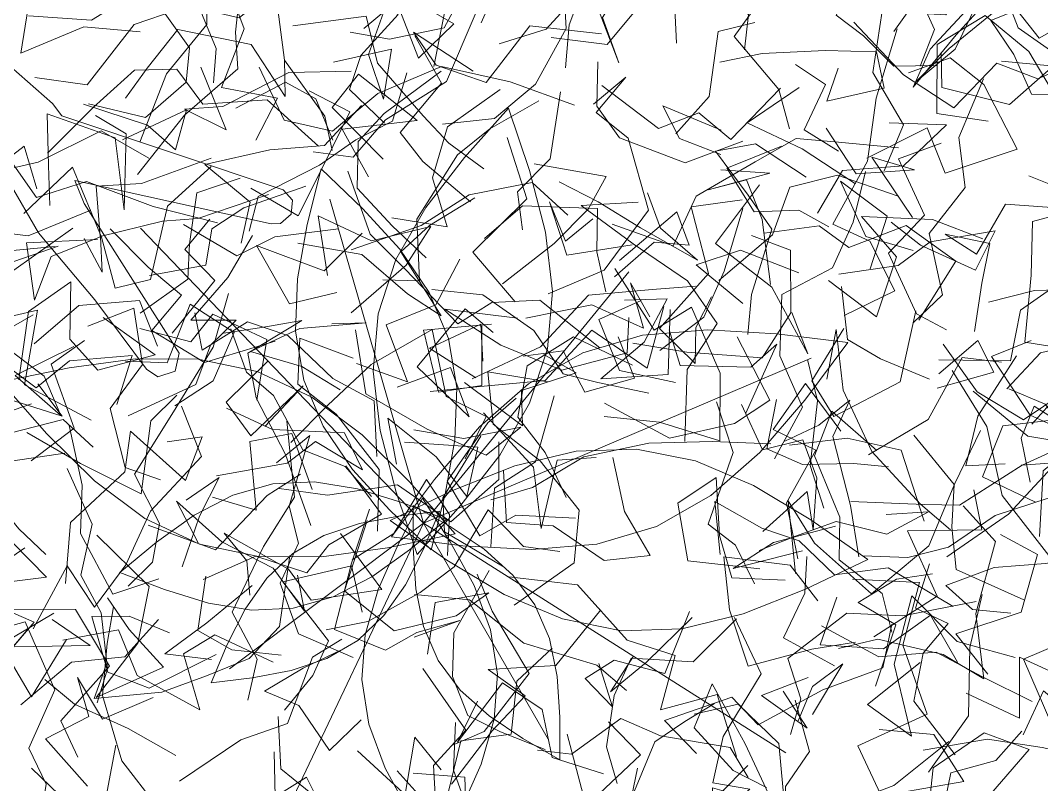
# Model space of a CAD drawing. Header units: metres. Extents: x 0 to 46.1, y -33.1 to 1.9.
# Drawn here: x 42.503 to 43.103, y -19.873 to -19.425 of the extents above; entities that cross this region are included whole.
import ezdxf

# ---------------------------------------------------------------- set-up
doc = ezdxf.new("R2010")
doc.units = ezdxf.units.M
doc.header["$LTSCALE"] = 0.02
for name, color, linetype, lineweight in [('AB_EXT_MASSIF', 8, 'Continuous', 9), ('BLOC_BRANCHES', 7, 'Continuous', 13), ('BLOC_FEUILLAGE', 7, 'Continuous', 13)]:
    doc.layers.add(name, color=color, linetype=linetype, lineweight=lineweight)
doc.layers.add('ARCHIBOOKS_ARBRE', color=7, linetype='Continuous')

# ---------------------------------------------------------------- blocks, each defined once
blk = doc.blocks.new('AB_ALPHA_11ed163862f4b453')
at = {"layer": 'BLOC_BRANCHES', "color": 8, "lineweight": 13, "true_color": 0x878787, "transparency": 33554585}
blk.add_lwpolyline([(0.3121, -0.2682), (0.3654, -0.457), (0.367, -0.4795), (0.5807, -0.7475), (0.5834, -0.7679), (0.5709, -0.7842), (0.5505, -0.7868), (0.5385, -0.7799), (0.3313, -0.5695), (0.3244, -0.6053), (0.3216, -0.8654), (0.3026, -0.8843), (0.2767, -0.8774), (0.2689, -0.8589), (0.2609, -0.7323), (0.2447, -0.6047), (0.2492, -0.5181)], dxfattribs=at)
at = {"layer": 'BLOC_FEUILLAGE', "color": 8, "lineweight": 13, "true_color": 0x878787, "transparency": 33554585}
for points in [[(0.6542, -0.2563), (0.553, -0.3044), (0.5953, -0.3706), (0.641, -0.4061), (0.6203, -0.4685), (0.6108, -0.5202), (0.5804, -0.5602)], [(0.5307, -0.439), (0.4654, -0.3876), (0.3666, -0.3698), (0.4123, -0.3193)], [(0.4058, -0.3297), (0.4801, -0.3857), (0.5739, -0.3876), (0.5785, -0.4978), (0.547, -0.5378), (0.4689, -0.5486), (0.4093, -0.4861)], [(0.668, -0.3218), (0.6431, -0.3693), (0.6548, -0.4264), (0.6184, -0.4831), (0.5296, -0.5117), (0.4417, -0.5744)], [(0.7525, -0.3441), (0.6923, -0.4), (0.5938, -0.4415), (0.5291, -0.4249), (0.4229, -0.4616), (0.3644, -0.411)], [(0.4402, -0.6011), (0.4035, -0.5296), (0.3006, -0.5176), (0.2055, -0.4827), (0.1552, -0.3973), (0.0694, -0.3687)], [(0.0929, -0.3864), (0.14, -0.421), (0.2232, -0.4924), (0.2964, -0.487), (0.2782, -0.5493)], [(0.4731, -0.7356), (0.4071, -0.6642), (0.3449, -0.5801), (0.2707, -0.5598), (0.2663, -0.4495), (0.2162, -0.3796), (0.3245, -0.3888)], [(0.5772, -0.3833), (0.5991, -0.4336), (0.6635, -0.5007), (0.7314, -0.4932), (0.6856, -0.5891), (0.6906, -0.6905), (0.6721, -0.7384)], [(0.2265, -0.4176), (0.2154, -0.4991), (0.1446, -0.5285), (0.2297, -0.6004), (0.3274, -0.6191)], [(0.7397, -0.4786), (0.6837, -0.417), (0.6613, -0.5183), (0.586, -0.5724), (0.6468, -0.6303), (0.5866, -0.6645)], [(0.4133, -0.6123), (0.5185, -0.5766), (0.6213, -0.5627), (0.6478, -0.5156), (0.7082, -0.4408)], [(0.9574, -0.7005), (1.0055, -0.6689), (0.9421, -0.6146), (1.0228, -0.5442), (1.0911, -0.4694), (1.0088, -0.4512), (0.9263, -0.4833)], [(0.4085, -0.5061), (0.4318, -0.553), (0.3686, -0.6451), (0.4152, -0.5493), (0.3505, -0.4652), (0.311, -0.5301), (0.2805, -0.5803)], [(0.4598, -0.5087), (0.5104, -0.4892), (0.5786, -0.4662), (0.6572, -0.5433), (0.6575, -0.6345), (0.6864, -0.5881)], [(0.3196, -0.514), (0.4123, -0.4943), (0.493, -0.4816), (0.5458, -0.5143), (0.5498, -0.5781), (0.6325, -0.6239), (0.6588, -0.7224)], [(0.4224, -0.5578), (0.5252, -0.5716), (0.4796, -0.6124), (0.4648, -0.5595), (0.4029, -0.4826)], [(0.2191, -0.5012), (0.1296, -0.5657), (0.1786, -0.6171), (0.2584, -0.6369)], [(0.8085, -0.6136), (0.8847, -0.6039), (0.9231, -0.68), (0.852, -0.6939), (0.87, -0.608), (0.8384, -0.5485), (0.8767, -0.4978)], [(0.7591, -0.6558), (0.6811, -0.6079), (0.5728, -0.597), (0.5234, -0.5692), (0.5579, -0.6282), (0.5769, -0.5306)], [(0.0731, -0.5441), (0.0671, -0.6178), (0.101, -0.6675), (0.1844, -0.6311), (0.2909, -0.6267)], [(0.5105, -0.6613), (0.4247, -0.6752), (0.3452, -0.752), (0.295, -0.7343), (0.3191, -0.6605), (0.339, -0.5512), (0.2422, -0.5695)], [(0.844, -0.8823), (0.8217, -0.8226), (0.812, -0.7685), (0.7979, -0.667), (0.8213, -0.6005), (0.7236, -0.5535)], [(0.8257, -0.5562), (0.8621, -0.624), (0.7834, -0.6446), (0.7424, -0.677), (0.7584, -0.7466)], [(0.7445, -0.6309), (0.8261, -0.6609), (0.7762, -0.7163), (0.7936, -0.6491), (0.8456, -0.6095), (0.8949, -0.5652)], [(0.6488, -0.5775), (0.6371, -0.6628), (0.6881, -0.7148), (0.7738, -0.7048), (0.8739, -0.7224), (0.9461, -0.796), (1.0068, -0.8764)], [(0.8645, -0.7162), (0.9368, -0.6419), (0.9403, -0.5746), (0.9993, -0.6604), (1.0586, -0.7354)], [(0.2544, -0.6352), (0.1753, -0.5933), (0.0804, -0.627), (0.1195, -0.6826)], [(0.5171, -0.6513), (0.411, -0.6267), (0.3528, -0.5936), (0.3176, -0.6586), (0.4066, -0.6898), (0.4524, -0.7147), (0.5584, -0.7416)], [(0.2964, -0.6481), (0.2915, -0.7042), (0.318, -0.6592), (0.2413, -0.644), (0.186, -0.6845), (0.222, -0.6073), (0.312, -0.66)], [(0.6814, -0.7264), (0.6934, -0.6617), (0.6693, -0.6169), (0.5873, -0.6094)], [(0.7888, -0.6072), (0.8317, -0.6475), (0.9083, -0.677), (0.9917, -0.6313), (1.1005, -0.6481), (1.1052, -0.7047), (1.1091, -0.7548)], [(0.6477, -0.7249), (0.6926, -0.7631), (0.7622, -0.7431), (0.868, -0.7448), (0.9572, -0.6853), (1.0173, -0.6443), (1.1222, -0.6179)], [(0.1974, -0.773), (0.1019, -0.7616), (0.1262, -0.8475), (0.1371, -0.7855), (0.1068, -0.7016), (0.1717, -0.6375)], [(1.1109, -0.785), (1.0951, -0.8595), (1.1113, -0.7909), (1.1786, -0.7602), (1.2393, -0.7109), (1.2886, -0.6418)], [(0.0139, -0.6517), (0.026, -0.7336), (0.0193, -0.7896), (0.0997, -0.8097)], [(0.4496, -0.9276), (0.3456, -0.8969), (0.3063, -0.8154), (0.3711, -0.7958), (0.3524, -0.7347), (0.3364, -0.6573)], [(0.7444, -0.7066), (0.6666, -0.7263), (0.596, -0.6876), (0.5044, -0.6539), (0.5301, -0.7363), (0.486, -0.7796)], [(0.6916, -0.6465), (0.7246, -0.7049), (0.6514, -0.7488), (0.5781, -0.7915), (0.5419, -0.7199)], [(1.0969, -0.8103), (1.015, -0.743), (0.9163, -0.7777), (0.8684, -0.7165), (0.8669, -0.6581), (0.9092, -0.7534)], [(0.6956, -0.7999), (0.7014, -0.72), (0.801, -0.7693), (0.7655, -0.6654), (0.7066, -0.6857), (0.7278, -0.7899)], [(0.8657, -0.6635), (0.8603, -0.743), (0.7703, -0.7709), (0.775, -0.8242), (0.8018, -0.9121)], [(1.3097, -0.6733), (1.2641, -0.708), (1.2334, -0.7937), (1.1816, -0.8817)], [(0.1599, -0.8775), (0.1062, -0.7809), (0.1817, -0.6994), (0.1163, -0.6753), (0.0384, -0.7116), (-0.0276, -0.7966)], [(0.5369, -0.6987), (0.4717, -0.682), (0.4218, -0.7391), (0.3917, -0.7814), (0.3057, -0.7847)], [(0.1233, -0.7903), (0.1276, -0.8494), (0.0667, -0.7755), (0.036, -0.7046), (0.1167, -0.6982), (0.1729, -0.7016)], [(0.1033, -0.7699), (0.1696, -0.6935), (0.2455, -0.6911), (0.1985, -0.7608), (0.2079, -0.8214), (0.2909, -0.848), (0.257, -0.7608)], [(0.8261, -0.7026), (0.7697, -0.7505), (0.7098, -0.7444), (0.6448, -0.7462), (0.5443, -0.7357), (0.5058, -0.7712)], [(0.4299, -0.7106), (0.4706, -0.7918), (0.5327, -0.799), (0.6176, -0.8397)], [(1.0968, -0.7078), (1.1425, -0.7462), (1.2145, -0.7976), (1.2665, -0.8268), (1.2936, -0.9042), (1.2603, -0.9445)], [(0.0938, -0.7292), (0.1182, -0.7939), (0.1808, -0.787), (0.262, -0.8309), (0.2039, -0.8787)], [(0.3007, -0.8394), (0.315, -0.7689), (0.2363, -0.7264), (0.1509, -0.7379)], [(0.4666, -0.725), (0.4115, -0.7425), (0.4238, -0.8046), (0.3289, -0.8353)], [(0.8696, -0.7278), (0.7656, -0.7343), (0.7114, -0.7483), (0.6726, -0.8048), (0.6859, -0.8796), (0.7021, -0.9455)], [(1.0883, -0.722), (1.0577, -0.7751), (0.9758, -0.8194), (0.8976, -0.8287), (0.8292, -0.7941)], [(0.3474, -0.7461), (0.4252, -0.7783), (0.4613, -0.7384), (0.5177, -0.7382), (0.611, -0.7612)], [(1.0255, -0.8231), (1.0646, -0.7733), (1.1095, -0.7402), (1.0327, -0.7601), (0.9628, -0.7407)], [(1.032, -0.7745), (1.0954, -0.828), (1.1568, -0.8088), (1.2315, -0.7471)], [(0.231, -0.759), (0.3021, -0.7738), (0.2676, -0.8499), (0.1928, -0.8784), (0.1638, -0.9629), (0.1977, -1.0063)], [(0.2156, -0.7741), (0.1554, -0.7766), (0.1323, -0.8738), (0.0538, -0.8796)], [(0.2089, -0.9017), (0.3175, -0.9174), (0.3666, -0.8807), (0.4184, -0.8701), (0.3624, -0.834), (0.4421, -0.8114), (0.5062, -0.7794)], [(0.8439, -1.1954), (0.8084, -1.0888), (0.7476, -1.053), (0.6884, -1.0519), (0.6672, -0.9422), (0.652, -0.8715), (0.6751, -0.7763)], [(0.3798, -0.9855), (0.4409, -0.9188), (0.3945, -0.8443), (0.3453, -0.8607), (0.2934, -0.8036)], [(0.6428, -0.8642), (0.5663, -0.8799), (0.5031, -0.7946), (0.497, -0.8931), (0.5643, -0.9167)], [(0.5658, -0.953), (0.6719, -0.9387), (0.7329, -0.9109), (0.6485, -0.8812), (0.6028, -0.8075), (0.5663, -0.8885)], [(0.9279, -0.7975), (0.833, -0.8016), (0.7737, -0.8521), (0.7528, -0.9242), (0.6916, -0.869)], [(0.1011, -0.8972), (0.007, -0.8537), (-0.0206, -0.8108), (-0.1274, -0.8383), (-0.1736, -0.9112)], [(0.2494, -0.8322), (0.2993, -0.8678), (0.3745, -0.8137), (0.4061, -0.8841), (0.3418, -0.9265), (0.2743, -0.9267)], [(-0.1198, -0.852), (-0.0464, -0.8806), (0.0477, -0.8279), (0.1258, -0.8543), (0.141, -0.9124)], [(0.0727, -1.1114), (0.1221, -1.1012), (0.1613, -1.0593), (0.1701, -0.9787), (0.2681, -0.933), (0.3684, -0.885), (0.4301, -0.8315)], [(0.4827, -1.1507), (0.5241, -1.0799), (0.4911, -1.0194), (0.4696, -0.9307), (0.4309, -0.8814), (0.3526, -0.8799), (0.3734, -0.8282)], [(0.556, -0.8251), (0.6254, -0.8902), (0.6507, -0.9749), (0.6744, -1.0289), (0.6759, -0.9179), (0.7319, -0.9085), (0.8098, -0.9108)], [(0.9661, -0.8426), (0.8838, -0.8378), (0.823, -0.8441), (0.7217, -0.8906), (0.6754, -0.9685), (0.6312, -0.9383)], [(-0.0949, -0.8445), (-0.0243, -0.8783), (-0.016, -0.9534), (-0.0031, -1.0065)], [(0.0709, -0.8411), (0.1122, -0.922), (0.1626, -1.0081), (0.2331, -0.926), (0.2852, -0.9153)], [(0.843, -0.9881), (0.8674, -0.9373), (0.9339, -0.9227), (1.0001, -0.8487)], [(1.1854, -1.0551), (1.097, -1.0357), (1.0362, -0.9525), (1.0337, -0.8955), (1.0703, -0.8417)], [(0.1287, -0.8667), (0.0968, -0.9504), (0.0561, -1.0084), (0.0477, -1.109), (0.1166, -1.127)], [(0.8979, -0.8622), (0.8732, -0.9535), (0.7644, -0.9759), (0.7765, -1.0707)], [(0.3923, -0.8761), (0.444, -0.9001), (0.4991, -0.9234), (0.4065, -0.9201), (0.3809, -0.9819), (0.3719, -1.0753), (0.3461, -1.1828)], [(0.4052, -0.8767), (0.3896, -0.9427), (0.4042, -0.9929), (0.397, -1.0834), (0.4358, -1.1375), (0.4441, -1.1956)], [(0.6162, -0.8758), (0.7217, -0.9019), (0.8055, -0.9028), (0.8928, -0.9375), (0.9109, -1.0063)], [(1.031, -0.8904), (1.0922, -0.883), (1.0275, -0.9025), (1.0466, -0.9601), (1.014, -1.0646), (0.9116, -1.103), (0.8238, -1.0875)], [(1.0562, -0.8738), (1.0914, -0.9721), (1.1539, -0.9854), (1.1718, -1.0434), (1.2741, -1.0202)], [(1.2527, -1.0772), (1.2707, -1.0204), (1.2582, -0.9198), (1.3615, -0.8792)], [(1.1089, -0.9927), (1.1794, -0.9732), (1.2426, -0.9007), (1.2948, -0.9187)], [(-0.0237, -0.9814), (-0.1014, -0.9834), (-0.166, -1.0059), (-0.2405, -0.9905), (-0.3007, -0.9657), (-0.3401, -0.9183)], [(0.0919, -0.9176), (0.078, -1.0062), (0.0231, -1.0599), (0.0183, -1.1226), (-0.0189, -1.1966), (-0.0584, -1.2301)], [(-0.002, -1.0581), (0.0527, -0.9867), (0.1601, -0.9679), (0.1995, -0.9227), (0.2277, -1.0273), (0.283, -0.9868), (0.2362, -0.9647)], [(0.4908, -1.0393), (0.4625, -0.9799), (0.4112, -0.9204), (0.4902, -0.9316), (0.5764, -0.9775), (0.5334, -0.9513)], [(0.9104, -0.9165), (0.9888, -0.9893), (0.9404, -1.0154), (0.8709, -1.0304), (0.7753, -1.0388)], [(-0.0471, -1.0915), (-0.0213, -1.1541), (-0.1162, -1.0948), (-0.1778, -1.0222), (-0.2811, -1.0318), (-0.3172, -0.9949), (-0.3388, -0.9417)], [(-0.2331, -1.0523), (-0.2044, -0.999), (-0.1037, -0.9589), (-0.0418, -0.9306), (-0.0207, -1.0349), (-0.1128, -0.9902)], [(0.2822, -0.9325), (0.2668, -1.0105), (0.1603, -1.0372), (0.0868, -1.0833), (0.0148, -1.1101), (0.0139, -1.0374), (-0.078, -1.0878)], [(0.4239, -1.2428), (0.4752, -1.1686), (0.4662, -1.0661), (0.4434, -0.9984), (0.4825, -0.9434), (0.5321, -1.0105)], [(1.2203, -0.9398), (1.2791, -0.9627), (1.359, -1.0097), (1.421, -1.0523), (1.4015, -1.103), (1.3207, -1.0733), (1.3609, -1.0416)], [(1.6493, -1.2216), (1.6148, -1.136), (1.638, -1.0259), (1.6911, -1.0005), (1.653, -0.938)], [(0.369, -1.0241), (0.4483, -1.0045), (0.3441, -1.0246), (0.3404, -0.9631), (0.4245, -0.9462)], [(0.8964, -1.131), (0.9171, -1.0747), (0.9525, -1.0217), (0.8622, -0.9587), (0.7893, -0.9686)], [(0.9266, -0.9583), (0.9588, -1.0141), (0.9899, -1.08), (1.0344, -1.1656), (1.0146, -1.0965), (1.0266, -1.0428)], [(1.1676, -1.0244), (1.1152, -0.9479), (1.1096, -1.0012), (1.1475, -1.0538)], [(1.4851, -1.1176), (1.431, -1.0836), (1.4181, -1.0222), (1.4007, -0.975), (1.4462, -0.949), (1.5466, -0.9991)], [(0.336, -0.9711), (0.3756, -1.0341), (0.462, -1.0957), (0.4544, -1.1554), (0.4191, -1.0829), (0.367, -1.0869), (0.2698, -1.046)], [(0.7424, -0.9741), (0.6763, -1.0112), (0.5994, -0.9963), (0.58, -1.0833), (0.5318, -1.02)], [(1.459, -1.041), (1.5234, -1.0154), (1.6047, -0.971), (1.7165, -0.9737)], [(1.4635, -1.1047), (1.5105, -1.0712), (1.5189, -1.0171), (1.5766, -0.972)], [(0.5578, -0.9776), (0.5193, -1.0649), (0.5665, -1.1575), (0.6181, -1.2365), (0.6833, -1.2297), (0.6042, -1.1983), (0.5494, -1.1475)], [(0.6839, -0.9893), (0.7422, -1.0364), (0.7765, -1.1211), (0.7781, -1.1978), (0.8137, -1.2363), (0.868, -1.2903)], [(0.9383, -1.031), (0.8869, -1.0364), (0.8989, -0.9752), (0.8774, -1.0545), (0.9661, -1.0944)], [(1.6292, -0.9837), (1.5987, -1.0635), (1.52, -1.1119), (1.4464, -1.1202), (1.5135, -1.1064), (1.6082, -1.0961)], [(1.3115, -1.0032), (1.3324, -1.0517), (1.2698, -1.0905), (1.2952, -1.1441)], [(1.4171, -0.9978), (1.436, -1.1021), (1.472, -1.1829), (1.5601, -1.1625), (1.5982, -1.2146), (1.6909, -1.2294)], [(-0.0405, -1.0852), (-0.1119, -1.0821), (-0.1187, -1.0099), (-0.0718, -1.0803), (-0.1724, -1.1101), (-0.0836, -1.0837)], [(0.8738, -1.3784), (0.9343, -1.292), (1.0081, -1.2589), (1.0056, -1.1832), (0.9682, -1.0941), (0.9346, -1.0052), (1.0077, -1.0465)], [(1.6256, -1.0776), (1.593, -1.0396), (1.5364, -1.062), (1.4605, -1.0067), (1.4003, -1.0746), (1.3964, -1.1637), (1.3356, -1.2049)], [(0.0381, -1.1093), (0.0397, -1.1655), (0.0517, -1.2394), (-0.0553, -1.2228), (0.0394, -1.1893), (0.0985, -1.1285), (0.0752, -1.0236)], [(0.2478, -1.069), (0.2914, -1.1202), (0.3382, -1.0304), (0.3965, -1.0542), (0.3764, -1.1396)], [(0.5897, -1.2241), (0.6494, -1.1887), (0.6161, -1.1322), (0.652, -1.0386), (0.5491, -1.0328), (0.4631, -1.0482), (0.3879, -1.0648)], [(0.7293, -1.0795), (0.6412, -1.0325), (0.6098, -1.1207), (0.6687, -1.147), (0.7163, -1.0737)], [(0.7666, -1.093), (0.6842, -1.024), (0.7242, -1.113), (0.7793, -1.1925), (0.8734, -1.2233), (0.904, -1.1813)], [(1.2974, -1.0341), (1.2054, -1.0363), (1.2524, -1.1121), (1.2899, -1.1979)], [(-0.1611, -1.0479), (-0.0825, -1.0729), (-0.1002, -1.1804), (-0.1789, -1.2313), (-0.1864, -1.2895), (-0.2389, -1.3472)], [(-0.1039, -1.0368), (-0.0105, -1.098), (-0.014, -1.195), (-0.1176, -1.2235), (-0.1257, -1.2818)], [(0.3998, -1.0352), (0.3487, -1.1348), (0.271, -1.1708), (0.18, -1.2265), (0.1734, -1.3044), (0.1291, -1.3473)], [(0.2901, -1.2333), (0.27, -1.2829), (0.2657, -1.2051), (0.2235, -1.1316), (0.2003, -1.0453), (0.1935, -1.1141)], [(0.7253, -1.091), (0.7094, -1.0396), (0.6039, -1.0725), (0.6282, -1.1757), (0.6444, -1.0999), (0.5628, -1.0816)], [(1.0369, -1.2972), (1.0732, -1.2509), (1.1507, -1.1866), (1.1485, -1.1261), (1.1435, -1.0457), (1.1989, -1.0688), (1.2348, -1.1502)], [(1.4652, -1.0405), (1.3841, -1.1089), (1.3226, -1.1796), (1.2299, -1.2293), (1.2616, -1.2797), (1.253, -1.3611), (1.1705, -1.3508)], [(0.3747, -1.1113), (0.3165, -1.1111), (0.2096, -1.1365), (0.1461, -1.0521)], [(0.1547, -1.1307), (0.2168, -1.0824), (0.2716, -1.0505), (0.2128, -1.0518)], [(0.6893, -1.1183), (0.7167, -1.0709), (0.6343, -1.0593), (0.6673, -1.1328)], [(1.3718, -1.188), (1.2982, -1.1298), (1.253, -1.0946), (1.1842, -1.0905), (1.0837, -1.0858), (1.0159, -1.1281), (0.9581, -1.0527)], [(1.6165, -1.0632), (1.6276, -1.1151), (1.6327, -1.1654), (1.7241, -1.1708), (1.7798, -1.191), (1.7268, -1.2796)], [(0.2928, -1.3792), (0.2444, -1.3062), (0.2624, -1.2291), (0.317, -1.1949), (0.3352, -1.1415), (0.4168, -1.0714), (0.3541, -1.0785)], [(1.105, -1.2538), (1.1466, -1.1671), (1.159, -1.1058), (1.1038, -1.0873), (1.1928, -1.1162), (1.1354, -1.0729)], [(1.2229, -1.2293), (1.1991, -1.1852), (1.1426, -1.1514), (1.144, -1.0758), (1.2291, -1.0924)], [(1.5743, -1.0705), (1.4898, -1.0918), (1.4382, -1.1252), (1.5329, -1.0951), (1.5899, -1.0804)], [(-0.1774, -1.108), (-0.1305, -1.0824), (-0.1346, -1.17), (-0.0455, -1.1277)], [(0.9381, -1.1033), (1.0477, -1.0893), (1.0363, -1.1404), (0.9956, -1.1088), (0.9188, -1.1194)], [(1.5031, -1.2268), (1.4463, -1.1765), (1.5017, -1.0917), (1.5841, -1.0946), (1.6093, -1.1737), (1.6064, -1.2349), (1.7023, -1.2163)], [(0.7765, -1.0994), (0.8686, -1.1358), (0.9136, -1.2061), (0.9338, -1.1395), (0.9306, -1.197)], [(1.0225, -1.2218), (0.9785, -1.2471), (0.949, -1.2909), (0.9328, -1.2191), (1.0373, -1.1907), (1.069, -1.0948), (1.1378, -1.1268)], [(1.2983, -1.1059), (1.2988, -1.1861), (1.3737, -1.2275), (1.3312, -1.1783), (1.333, -1.2849)], [(1.3245, -1.1756), (1.4228, -1.186), (1.4089, -1.2564), (1.5167, -1.2842), (1.5272, -1.1782), (1.5069, -1.1185), (1.444, -1.1036)], [(1.7487, -1.214), (1.6762, -1.1478), (1.6499, -1.2079), (1.5427, -1.2235), (1.4733, -1.1484), (1.5002, -1.1046)], [(1.6462, -1.1165), (1.587, -1.1053), (1.5882, -1.1655), (1.578, -1.2283), (1.625, -1.2596)], [(0.1264, -1.2658), (0.0171, -1.2537), (-0.021, -1.2011), (0.0041, -1.1195), (0.0504, -1.149), (0.0864, -1.2017)], [(0.3763, -1.216), (0.3828, -1.3183), (0.287, -1.2747), (0.2839, -1.2189), (0.2336, -1.1229), (0.2393, -1.1753), (0.2153, -1.2195)], [(0.3368, -1.1117), (0.391, -1.1588), (0.4855, -1.2019), (0.5218, -1.2902), (0.6144, -1.2762), (0.6448, -1.2301)], [(0.501, -1.1757), (0.5266, -1.1123), (0.5555, -1.1986), (0.5618, -1.2718), (0.6146, -1.2197), (0.5282, -1.1553)], [(0.6002, -1.1133), (0.6615, -1.1447), (0.7504, -1.1917), (0.8482, -1.1669), (0.8859, -1.2582), (0.9559, -1.1954)], [(1.0111, -1.196), (0.9553, -1.1654), (0.8723, -1.1214), (0.7716, -1.1467), (0.6621, -1.1315)], [(0.9259, -1.1095), (0.9252, -1.217), (0.9896, -1.2186), (0.972, -1.3226), (0.9176, -1.4058), (0.8581, -1.3341), (0.7946, -1.2834)], [(1.1088, -1.3055), (1.0954, -1.3687), (1.1043, -1.2579), (1.07, -1.1593), (1.171, -1.1222)], [(-0.0677, -1.4051), (-0.0746, -1.3213), (-0.0462, -1.2253), (0.0013, -1.1653), (0.0385, -1.125)], [(-0.0507, -1.1256), (0.0259, -1.1573), (0.0124, -1.2285), (0.0622, -1.3206), (0.0868, -1.2388), (0.1407, -1.2407), (0.1908, -1.3209)], [(0.4369, -1.1371), (0.4423, -1.225), (0.3528, -1.2209), (0.3035, -1.2379), (0.254, -1.1766), (0.1706, -1.1634)], [(0.5331, -1.4435), (0.6406, -1.439), (0.6891, -1.3783), (0.6803, -1.2863), (0.652, -1.2038), (0.6869, -1.1349), (0.753, -1.1953)], [(0.6496, -1.1298), (0.6866, -1.2296), (0.7135, -1.1853), (0.795, -1.2069), (0.7699, -1.1588)], [(0.9157, -1.2464), (0.9968, -1.2408), (1.0583, -1.2005), (1.1313, -1.1382)], [(0.8755, -1.1966), (0.8625, -1.2605), (0.7901, -1.2377), (0.7965, -1.1694), (0.7431, -1.1441)], [(1.0444, -1.2073), (1.1471, -1.1942), (1.2065, -1.1496), (1.2749, -1.1728), (1.3315, -1.2459)], [(1.2195, -1.2035), (1.2846, -1.1711), (1.3637, -1.2141), (1.4492, -1.198), (1.3802, -1.1498)], [(0.0837, -1.1766), (0.0123, -1.1954), (-0.0576, -1.1594), (-0.1542, -1.1713)], [(-0.0035, -1.3577), (-0.0408, -1.2867), (-0.0876, -1.2133), (-0.1045, -1.1596)], [(0.206, -1.3187), (0.1495, -1.2723), (0.1233, -1.2216), (0.1765, -1.1611)], [(0.8706, -1.2427), (0.8205, -1.1609), (0.7403, -1.1591), (0.6879, -1.2149), (0.693, -1.2802), (0.6831, -1.3523)], [(0.9125, -1.1565), (0.9659, -1.1888), (0.9031, -1.2236), (0.8206, -1.2341), (0.9069, -1.2828), (0.9615, -1.2043)], [(0.9097, -1.2982), (0.8503, -1.239), (0.8657, -1.1596), (0.9329, -1.1703)], [(1.6816, -1.3172), (1.7425, -1.2893), (1.7523, -1.238), (1.6452, -1.2252), (1.5677, -1.1636)], [(-0.1369, -1.3247), (-0.1511, -1.2331), (-0.0796, -1.2402), (-0.0626, -1.1829), (-0.0651, -1.2545), (0.0146, -1.2682)], [(0.649, -1.1822), (0.6673, -1.289), (0.6274, -1.3703), (0.7019, -1.2995), (0.7517, -1.3273)], [(0.8886, -1.216), (0.9477, -1.2703), (1.0362, -1.3372), (1.1074, -1.3049), (1.157, -1.2275), (1.1207, -1.1782)], [(1.149, -1.2622), (1.0953, -1.1874), (1.029, -1.1703), (1.0556, -1.2549)], [(1.2402, -1.3141), (1.3034, -1.2629), (1.2738, -1.1825), (1.2605, -1.2708), (1.3078, -1.326)], [(1.5315, -1.1711), (1.4541, -1.2232), (1.4218, -1.29), (1.3408, -1.3179), (1.3083, -1.4042), (1.2508, -1.4148)], [(0.2964, -1.2028), (0.227, -1.2819), (0.1642, -1.297), (0.0977, -1.2846), (0.0295, -1.2684), (-0.0586, -1.2223), (-0.0139, -1.1882)], [(0.7007, -1.1902), (0.6464, -1.198), (0.5493, -1.2372), (0.5462, -1.3307), (0.6071, -1.3341), (0.6781, -1.3854)], [(0.9704, -1.4717), (1.0461, -1.4303), (1.0594, -1.3488), (1.1109, -1.2753), (1.1946, -1.283), (1.2566, -1.2432), (1.3121, -1.1909)], [(1.2589, -1.4161), (1.3518, -1.3734), (1.3191, -1.2895), (1.2308, -1.271), (1.2115, -1.2203), (1.1379, -1.1854)], [(0.1168, -1.2683), (0.064, -1.224), (0.1405, -1.2195), (0.2262, -1.2098)], [(0.3842, -1.4027), (0.4538, -1.4186), (0.3913, -1.3994), (0.3388, -1.3958), (0.2923, -1.3299), (0.3663, -1.2617), (0.4313, -1.2096)], [(0.5498, -1.3859), (0.5057, -1.2976), (0.531, -1.2541), (0.6267, -1.2088)], [(1.428, -1.2164), (1.363, -1.2017), (1.3497, -1.2916), (1.2752, -1.3097), (1.2609, -1.4066), (1.2853, -1.4502)], [(0.3869, -1.4345), (0.4378, -1.3767), (0.5115, -1.4078), (0.4529, -1.4101), (0.3648, -1.3789), (0.3353, -1.2902), (0.4198, -1.2217)], [(0.3698, -1.2579), (0.442, -1.2591), (0.5255, -1.2186), (0.5259, -1.2801), (0.4907, -1.3289)], [(0.7493, -1.2177), (0.6739, -1.2841), (0.602, -1.2836), (0.5508, -1.3529)], [(0.9717, -1.3924), (1.0649, -1.3321), (1.0147, -1.3398), (0.9286, -1.2812), (0.9438, -1.2285)], [(0.3404, -1.3304), (0.3641, -1.265), (0.2669, -1.2298), (0.276, -1.3387), (0.229, -1.3691), (0.1661, -1.3888)], [(1.1793, -1.2952), (1.2097, -1.3784), (1.2821, -1.3206), (1.2714, -1.2428), (1.3562, -1.3033), (1.4025, -1.3674)], [(-0.1917, -1.2579), (-0.1745, -1.3312), (-0.1, -1.3623), (-0.1332, -1.44), (-0.1774, -1.4833)], [(0.6271, -1.2696), (0.5895, -1.3355), (0.6446, -1.3768), (0.6797, -1.4604), (0.7402, -1.4909), (0.7436, -1.4164), (0.7724, -1.3406)], [(0.8055, -1.2668), (0.8577, -1.3619), (0.9495, -1.3961), (1.0114, -1.3955), (1.0221, -1.2916)], [(1.1972, -1.2955), (1.2773, -1.3323), (1.3356, -1.3287), (1.4243, -1.3676), (1.3686, -1.3998), (1.3211, -1.3255), (1.3032, -1.2735)], [(-0.0694, -1.2969), (-0.1168, -1.3466), (-0.1519, -1.3979), (-0.2486, -1.4043)], [(0.9779, -1.4499), (0.9078, -1.4003), (0.8282, -1.3518), (0.7373, -1.3168), (0.6497, -1.3132), (0.5883, -1.2948)], [(0.2818, -1.3233), (0.3399, -1.3464), (0.4273, -1.3523), (0.4898, -1.3485), (0.577, -1.3051), (0.5912, -1.3788), (0.6321, -1.414)], [(1.1906, -1.3132), (1.1558, -1.3832), (1.1809, -1.4333), (1.225, -1.4974)], [(1.3184, -1.4745), (1.3661, -1.4213), (1.4076, -1.3789), (1.3601, -1.3315), (1.3827, -1.3809), (1.4582, -1.3429), (1.5294, -1.3965)], [(1.5099, -1.3267), (1.5445, -1.3761), (1.6033, -1.4307), (1.5934, -1.5211)], [(0.2938, -1.3475), (0.2433, -1.346), (0.1593, -1.4075), (0.0887, -1.3905), (-0.02, -1.3924)], [(0.2857, -1.3601), (0.223, -1.3522), (0.1571, -1.3495), (0.1876, -1.3947), (0.1892, -1.4746), (0.2528, -1.462)], [(0.4186, -1.3504), (0.4823, -1.4013), (0.5148, -1.4978), (0.5869, -1.5831), (0.6031, -1.6379)], [(0.9446, -1.3547), (0.9244, -1.4306), (0.8366, -1.4987), (0.8535, -1.5466), (0.8457, -1.6094)], [(1.0985, -1.4152), (1.1496, -1.3617), (1.1099, -1.4417), (1.0961, -1.54), (1.1139, -1.6441), (1.1304, -1.6998)], [(0.3452, -1.5665), (0.395, -1.5749), (0.4967, -1.5392), (0.5012, -1.4333), (0.5123, -1.3757)], [(0.8982, -1.5515), (0.9845, -1.5378), (0.9613, -1.5895), (1.0075, -1.5285), (1.0207, -1.4707), (0.9626, -1.4508), (0.9733, -1.3785)], [(1.0905, -1.3758), (1.0699, -1.4345), (1.0092, -1.5082), (0.9916, -1.5715)], [(1.1602, -1.3666), (1.0787, -1.4052), (1.0773, -1.4667), (1.1866, -1.4772), (1.2626, -1.4024)], [(0.0262, -1.7102), (0.0957, -1.6326), (0.1439, -1.5468), (0.1148, -1.4584), (0.1534, -1.3919)], [(0.456, -1.6458), (0.4149, -1.5882), (0.3879, -1.542), (0.3997, -1.4819), (0.4366, -1.429), (0.5297, -1.3808)], [(1.587, -1.4398), (1.5261, -1.4016), (1.4777, -1.3859), (1.4331, -1.4505), (1.372, -1.528), (1.4498, -1.5984), (1.4471, -1.6626)], [(0.5491, -1.4045), (0.6273, -1.4692), (0.6439, -1.5769), (0.6911, -1.6342), (0.6296, -1.6893), (0.7115, -1.7158), (0.6861, -1.8073)], [(1.0745, -1.4904), (1.0687, -1.4035), (0.9921, -1.4342), (1.0284, -1.4938), (0.9501, -1.5351), (0.9192, -1.6134)], [(1.0204, -1.4002), (0.969, -1.4528), (1.0002, -1.501), (1.0642, -1.5407), (1.1043, -1.5726)], [(0.129, -1.5866), (0.1399, -1.4888), (0.0854, -1.4879), (0.1201, -1.4318)], [(0.2566, -1.5535), (0.2681, -1.6252), (0.2997, -1.6655), (0.2497, -1.6736), (0.3052, -1.5762), (0.3737, -1.5585), (0.3698, -1.4482)], [(0.8864, -1.6294), (0.8226, -1.5838), (0.8416, -1.5218), (0.8839, -1.4478), (0.8159, -1.4487), (0.7822, -1.5276), (0.8645, -1.5952)], [(1.3149, -1.6344), (1.4166, -1.6071), (1.4945, -1.5422), (1.5413, -1.5042), (1.6396, -1.4518), (1.7092, -1.4974)], [(1.3592, -1.4499), (1.4251, -1.4721), (1.485, -1.5087), (1.5818, -1.5019), (1.6646, -1.5568)], [(1.103, -1.5431), (1.0792, -1.4585), (1.0222, -1.4998), (1.0043, -1.5954), (0.9693, -1.6477), (0.9954, -1.7232), (0.9765, -1.7785)], [(0.9958, -1.6596), (1.0266, -1.5896), (1.0599, -1.4907), (1.1101, -1.4596), (1.052, -1.4654), (0.9974, -1.4579)], [(1.1051, -1.6677), (1.1333, -1.5619), (1.0763, -1.5041), (0.9997, -1.4665)], [(1.3125, -1.5709), (1.3827, -1.5537), (1.4754, -1.5867), (1.4178, -1.6207), (1.3081, -1.6225), (1.2733, -1.551), (1.2699, -1.4654)], [(0.827, -1.5455), (0.8627, -1.4761), (0.8995, -1.5468), (0.9352, -1.5918), (0.9517, -1.6621), (1.0233, -1.6967), (1.0727, -1.796)], [(1.252, -1.4813), (1.3394, -1.5397), (1.3922, -1.4851), (1.4876, -1.4818), (1.5361, -1.5262), (1.5394, -1.5827)], [(0.2238, -1.4975), (0.2482, -1.5932), (0.1919, -1.6664), (0.1446, -1.7483), (0.1137, -1.8129)], [(1.0893, -1.5416), (1.1912, -1.5461), (1.2824, -1.497), (1.3271, -1.5341)], [(1.2405, -1.4984), (1.3151, -1.4885), (1.3097, -1.5402), (1.2272, -1.5144)], [(0.3127, -1.6133), (0.4052, -1.5805), (0.4739, -1.5638), (0.4496, -1.5015), (0.5361, -1.551), (0.6358, -1.5185)], [(1.2307, -1.8098), (1.2215, -1.6984), (1.2577, -1.6017), (1.2596, -1.5048)], [(0.5452, -1.5267), (0.4756, -1.5393), (0.4262, -1.5996), (0.3587, -1.5678), (0.285, -1.6371), (0.234, -1.6234), (0.194, -1.5812)], [(0.3117, -1.5876), (0.3053, -1.5264), (0.2375, -1.5997), (0.2316, -1.6815), (0.291, -1.7314)], [(1.3809, -1.5312), (1.3195, -1.519), (1.3199, -1.6223), (1.3747, -1.7073), (1.3322, -1.6144), (1.2907, -1.6431), (1.2667, -1.7048)], [(0.367, -1.541), (0.3267, -1.5978), (0.301, -1.705), (0.2649, -1.6618)], [(0.5083, -1.7222), (0.458, -1.6613), (0.4841, -1.5944), (0.4566, -1.5296), (0.3535, -1.5666), (0.411, -1.5319)], [(0.9048, -1.6295), (0.9538, -1.5342), (0.9524, -1.6071), (0.9823, -1.7151), (1.0907, -1.702), (1.1728, -1.6458), (1.2467, -1.6012)], [(1.2504, -1.662), (1.2004, -1.6333), (1.2549, -1.5815), (1.3508, -1.5385)], [(0.9239, -1.7619), (0.8644, -1.7354), (0.7725, -1.7056), (0.7943, -1.621), (0.8299, -1.5515), (0.9045, -1.6149), (0.9102, -1.6807)], [(1.165, -1.8444), (1.1057, -1.753), (1.1344, -1.6972), (1.1712, -1.647), (1.1607, -1.5539)], [(1.4857, -1.5991), (1.4153, -1.6207), (1.346, -1.688), (1.3006, -1.646), (1.269, -1.5472)], [(-0.0361, -1.581), (0.0743, -1.5803), (0.1472, -1.5953), (0.2315, -1.6101), (0.2981, -1.6766), (0.3349, -1.6157), (0.2744, -1.5692)], [(0.9918, -1.6034), (0.9023, -1.5736), (0.8322, -1.5733), (0.9316, -1.6069)], [(0.8781, -1.5721), (0.9347, -1.5835), (0.9965, -1.5978), (1.0486, -1.6539), (1.1177, -1.6601), (1.0633, -1.6291)], [(1.3148, -1.5727), (1.3474, -1.6209), (1.3536, -1.6938), (1.2918, -1.7009), (1.2348, -1.7789)], [(0.5907, -1.5829), (0.5731, -1.647), (0.5617, -1.5905), (0.6123, -1.5911), (0.6638, -1.6476), (0.7437, -1.5915)], [(1.4772, -1.7481), (1.42, -1.6633), (1.3504, -1.6893), (1.2704, -1.6774), (1.1611, -1.6762), (1.1181, -1.6472), (1.0305, -1.5852)], [(0.5171, -1.745), (0.5334, -1.6917), (0.584, -1.6344), (0.6344, -1.6022), (0.7081, -1.6564), (0.7957, -1.638)], [(0.6391, -1.6015), (0.5825, -1.6271), (0.6505, -1.6195), (0.7422, -1.6008)], [(1.2571, -1.7335), (1.2123, -1.6602), (1.2779, -1.6132), (1.3505, -1.6492), (1.3944, -1.6004), (1.488, -1.5966)], [(0.9321, -1.6176), (0.9004, -1.6612), (0.8387, -1.699), (0.8788, -1.774)], [(0.6834, -1.8425), (0.685, -1.7913), (0.6088, -1.721), (0.5738, -1.6679), (0.4846, -1.6727), (0.446, -1.6404)], [(0.57, -1.9023), (0.5277, -1.8098), (0.4751, -1.8068), (0.4639, -1.7391), (0.4952, -1.6448)], [(0.5722, -1.872), (0.6761, -1.8583), (0.6356, -1.821), (0.6856, -1.772), (0.7823, -1.7256), (0.7946, -1.6346)], [(0.421, -1.7622), (0.4757, -1.7458), (0.5692, -1.7285), (0.5559, -1.6622)], [(1.3733, -1.868), (1.3444, -1.7995), (1.3035, -1.7459), (1.1968, -1.7178), (1.1142, -1.7195), (1.0558, -1.6998), (1.0016, -1.6612)], [(0.9505, -1.7701), (1.061, -1.7707), (1.0767, -1.6667), (1.1691, -1.7246), (1.1913, -1.6689)], [(1.2691, -1.6767), (1.3362, -1.7139), (1.2669, -1.7645), (1.3682, -1.7965)], [(0.9701, -1.6819), (1.0502, -1.7398), (0.9794, -1.8032), (0.9545, -1.9078), (0.8437, -1.8914), (0.8319, -1.978)], [(0.9368, -1.6914), (0.878, -1.7369), (0.9529, -1.7924), (1.0377, -1.7887), (1.0333, -1.8679)], [(1.1653, -1.6801), (1.1763, -1.7498), (1.095, -1.8227), (1.0523, -1.9093), (1.0216, -1.8472), (0.9535, -1.7761), (0.8977, -1.756)], [(0.6389, -1.7718), (0.6258, -1.7056), (0.7272, -1.7307), (0.7377, -1.7858), (0.8451, -1.7944), (0.9369, -1.8152), (0.9826, -1.7686)], [(0.698, -1.8695), (0.6706, -1.822), (0.6566, -1.7384), (0.7138, -1.6984), (0.7066, -1.7985), (0.6921, -1.9032)], [(1.1043, -1.73), (1.2144, -1.7269), (1.2966, -1.706), (1.3866, -1.7006), (1.4724, -1.7311), (1.4425, -1.7923), (1.3435, -1.8181)], [(0.7009, -1.7247), (0.6502, -1.723), (0.5967, -1.7241), (0.5327, -1.7678), (0.4455, -1.7562), (0.4571, -1.8617), (0.411, -1.9574)], [(0.6676, -1.7216), (0.7294, -1.7444), (0.7485, -1.8253), (0.7035, -1.9101), (0.6315, -1.8267), (0.5749, -1.923)], [(1.1048, -1.8083), (1.003, -1.767), (0.9362, -1.7195), (0.8275, -1.7278), (0.8113, -1.7877), (0.7699, -1.8235)], [(1.094, -1.9761), (1.0524, -1.9058), (1.0152, -1.8387), (0.9407, -1.7984), (0.8948, -1.7145)], [(0.9131, -1.8322), (0.9873, -1.7728), (0.9585, -1.7153), (1.0244, -1.7169), (1.073, -1.7393)], [(1.0774, -1.7246), (1.0247, -1.7681), (1.0525, -1.8129), (0.9983, -1.8295), (0.9484, -1.8811), (0.9563, -1.9799)], [(0.5547, -1.7424), (0.4767, -1.8214), (0.3969, -1.797), (0.4662, -1.8568)], [(0.8372, -1.7677), (0.7651, -1.7522), (0.7956, -1.8292), (0.7955, -1.7641)], [(0.9873, -1.8386), (0.8885, -1.8482), (0.9174, -1.9223), (0.9538, -1.8201), (1.0299, -1.75), (1.0496, -1.8422), (1.1081, -1.9087)], [(1.0611, -1.9072), (1.0539, -1.8321), (1.1516, -1.8571), (1.2178, -1.7997), (1.1881, -1.7452)], [(1.3813, -1.9031), (1.287, -1.845), (1.2204, -1.8167), (1.1544, -1.7808), (1.0803, -1.7645), (1.0939, -1.815), (1.1383, -1.8504)], [(0.7903, -1.8129), (0.8351, -1.782), (0.8906, -1.7785), (0.813, -1.8162)], [(0.6829, -1.9422), (0.7221, -1.8832), (0.7797, -1.8593), (0.803, -1.7852)], [(0.9096, -1.98), (1.004, -1.9431), (1.0602, -1.86), (1.1176, -1.8044)], [(0.6927, -1.8275), (0.6361, -1.8398), (0.5552, -1.8464), (0.4557, -1.8498), (0.3822, -1.9027)], [(0.8828, -1.8883), (0.9464, -1.9382), (0.9457, -2.0201), (0.8516, -1.9796), (0.7804, -2.0019)], [(1.056, -2.01), (1.1164, -1.9723), (1.1447, -2.0638), (1.2105, -2.0368), (1.2916, -2.0685), (1.2174, -1.9901), (1.2524, -1.8988)], [(0.9593, -1.9589), (0.8565, -1.9689), (0.7779, -1.9518), (0.7453, -1.9122), (0.6855, -1.9526), (0.7035, -2.0225)], [(1.0194, -1.913), (1.065, -1.9866), (1.1135, -1.9113), (1.1524, -1.9719), (1.1825, -2.029), (1.2109, -2.1239)], [(1.2692, -2.0618), (1.211, -2.0323), (1.1598, -1.9922), (1.1952, -2.0496), (1.0993, -2.0204), (1.1171, -1.917), (1.1733, -1.9271)], [(0.9205, -1.9487), (1.0086, -1.9867), (1.0692, -2.0407), (1.1178, -2.0892), (1.1164, -2.1732)], [(0.9692, -2.0566), (1.0517, -2.0329), (1.0099, -1.9762), (0.919, -1.9787), (0.8699, -2.0388), (0.8838, -2.1258), (0.9624, -2.1491)], [(0.839, -2.1406), (0.7907, -2.2027), (0.8598, -2.1591), (0.8683, -2.0683), (0.9366, -1.9986), (1.0016, -2.0197), (1.0572, -2.0042)]]:
    blk.add_lwpolyline(points, dxfattribs=at)

msp = doc.modelspace()

# ---------------------------------------------------------------- linework, layer by layer
at = {"layer": 'AB_EXT_MASSIF', "lineweight": 9, "true_color": 0x606060, "transparency": 33554597}
for points in [[(42.73625, -19.73833), (42.72391, -19.7017), (42.71447, -19.66566), (42.71038, -19.63072), (42.7133, -19.59721), (42.72379, -19.56525), (42.74127, -19.53472), (42.76412, -19.50529), (42.78986, -19.47646), (42.8022, -19.51309), (42.81164, -19.54913), (42.81572, -19.58407), (42.81281, -19.61758), (42.80232, -19.64954), (42.78483, -19.68007), (42.76199, -19.70949), (42.73625, -19.73833)], [(42.74452, -19.73565), (42.72018, -19.7124), (42.69832, -19.68843), (42.68103, -19.66314), (42.66971, -19.63612), (42.66487, -19.60723), (42.666, -19.57662), (42.6717, -19.54468), (42.67988, -19.51202), (42.70422, -19.53528), (42.72609, -19.55925), (42.74338, -19.58454), (42.75469, -19.61156), (42.75954, -19.64045), (42.75841, -19.67106), (42.7527, -19.703), (42.74452, -19.73565)], [(42.74, -19.72), (42.68505, -19.52991)], [(42.74, -19.72), (42.57379, -19.54677)], [(42.74, -19.72), (42.86053, -19.57254)], [(42.72125, -19.72798), (42.74645, -19.69425), (42.77291, -19.6635), (42.8017, -19.63822), (42.83354, -19.6201), (42.86867, -19.60973), (42.90686, -19.60651), (42.94737, -19.60878), (42.98914, -19.61401), (42.96394, -19.64774), (42.93748, -19.6785), (42.90868, -19.70377), (42.87685, -19.72189), (42.84171, -19.73227), (42.80353, -19.73548), (42.76302, -19.73321), (42.72125, -19.72798)], [(42.75866, -19.72624), (42.71885, -19.73448), (42.68002, -19.73977), (42.64302, -19.7396), (42.6084, -19.73231), (42.57636, -19.71731), (42.54671, -19.69518), (42.51887, -19.6676), (42.49203, -19.63706), (42.53184, -19.62882), (42.57067, -19.62354), (42.60767, -19.6237), (42.64229, -19.63099), (42.67433, -19.646), (42.70399, -19.66812), (42.73182, -19.69571), (42.75866, -19.72624)], [(42.74, -19.72), (42.96771, -19.62313)], [(42.72036, -19.7184), (42.75709, -19.70085), (42.79357, -19.68641), (42.82959, -19.6777), (42.86499, -19.67649), (42.89974, -19.6834), (42.93388, -19.69781), (42.96755, -19.71796), (43.00096, -19.74121), (42.96423, -19.75876), (42.92775, -19.77321), (42.89173, -19.78192), (42.85633, -19.78312), (42.82158, -19.77621), (42.78744, -19.76181), (42.75378, -19.74166), (42.72036, -19.7184)], [(42.75343, -19.71782), (42.73171, -19.73566), (42.70964, -19.75137), (42.68693, -19.76316), (42.6634, -19.76982), (42.63896, -19.77093), (42.6137, -19.76691), (42.5878, -19.75897), (42.56156, -19.7489), (42.58328, -19.73106), (42.60535, -19.71535), (42.62805, -19.70357), (42.65159, -19.69691), (42.67602, -19.6958), (42.70129, -19.69981), (42.72719, -19.70776), (42.75343, -19.71782)], [(42.73942, -19.70532), (42.7557, -19.73093), (42.76967, -19.75662), (42.77935, -19.78249), (42.78342, -19.80858), (42.78143, -19.83491), (42.77384, -19.86146), (42.76196, -19.88819), (42.74775, -19.915), (42.73146, -19.8894), (42.7175, -19.8637), (42.70782, -19.83784), (42.70374, -19.81175), (42.70573, -19.78542), (42.71333, -19.75886), (42.72521, -19.73214), (42.73942, -19.70532)], [(42.73398, -19.70956), (42.75558, -19.72195), (42.77553, -19.7353), (42.79243, -19.75041), (42.80535, -19.76781), (42.81394, -19.78771), (42.81855, -19.8099), (42.82011, -19.83386), (42.82001, -19.85877), (42.79841, -19.84637), (42.77846, -19.83302), (42.76156, -19.81791), (42.74865, -19.80051), (42.74005, -19.78061), (42.73544, -19.75842), (42.73388, -19.73446), (42.73398, -19.70956)], [(42.74939, -19.71295), (42.73994, -19.73529), (42.72939, -19.75613), (42.71677, -19.77424), (42.70146, -19.78876), (42.68325, -19.7994), (42.66234, -19.80646), (42.63937, -19.81077), (42.61529, -19.8136), (42.62474, -19.79127), (42.63529, -19.77043), (42.64791, -19.75232), (42.66322, -19.7378), (42.68143, -19.72716), (42.70234, -19.7201), (42.72531, -19.71579), (42.74939, -19.71295)], [(42.74, -19.72), (42.62602, -19.80555)], [(42.74, -19.72), (42.65802, -19.89252)], [(42.74, -19.72), (42.81313, -19.84683)], [(42.74, -19.72), (42.95287, -19.85477)]]:
    msp.add_lwpolyline(points, dxfattribs=at)

# ---------------------------------------------------------------- block references
at = {"layer": 'ARCHIBOOKS_ARBRE', "transparency": 33554687, "xscale": 0.4, "yscale": 0.4, "rotation": 33}
msp.add_blockref('AB_ALPHA_11ed163862f4b453', (42.3, -19.4), dxfattribs=at)

doc.saveas('drawing.dxf')
